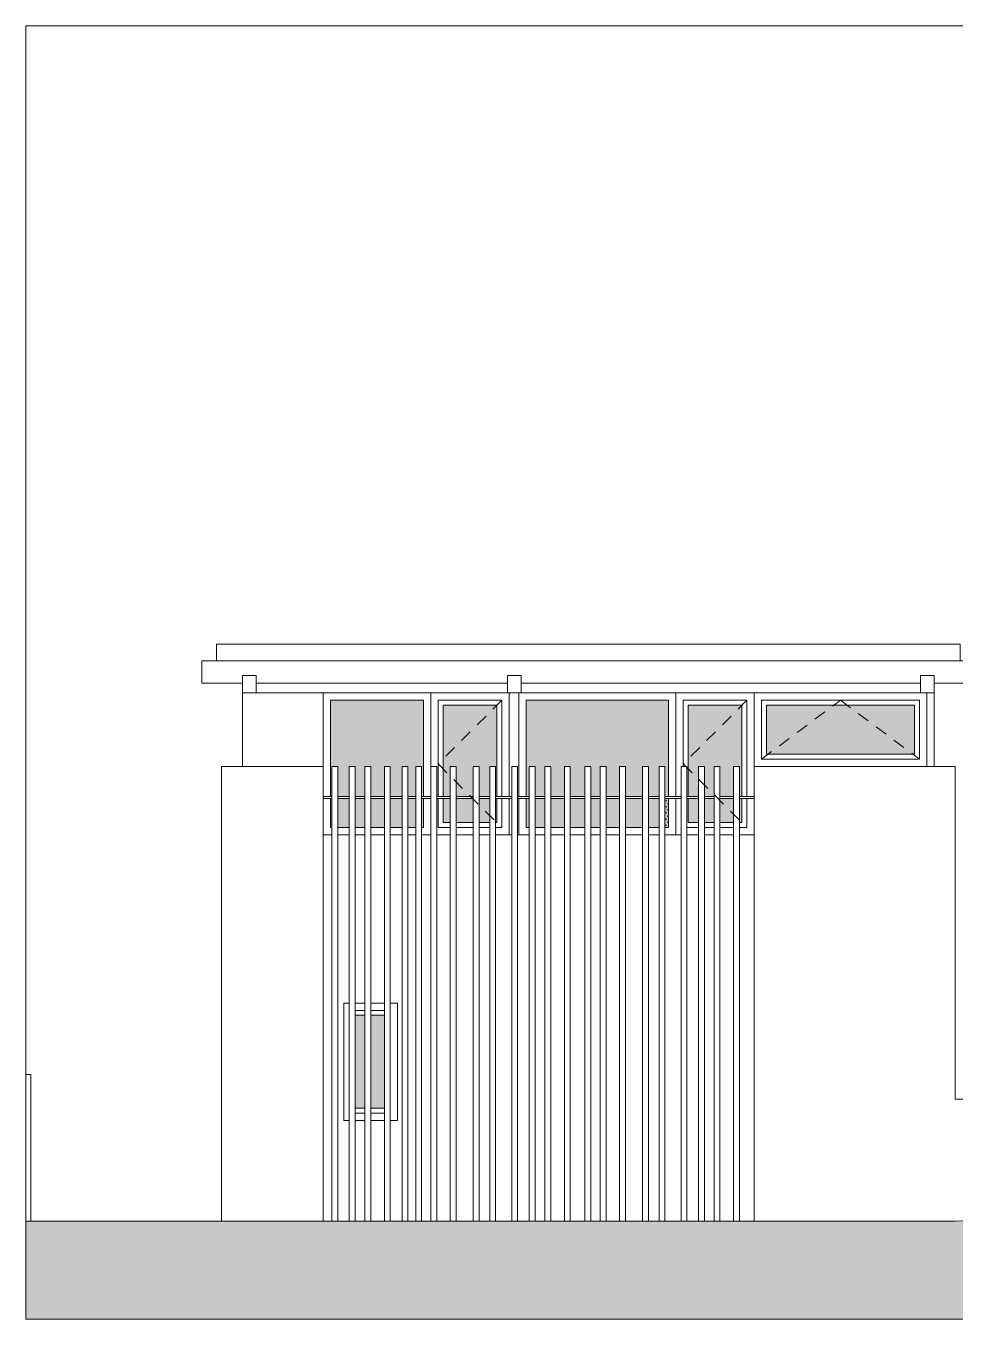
# Model space of a CAD drawing. Header units: metres. Extents: x -183 to 1639, y -350 to 198.
# Drawn here: x 513.9 to 523.4, y -184.45 to -171.23 of the extents above; entities that cross this region are included whole.
import ezdxf

# ---------------------------------------------------------------- set-up
doc = ezdxf.new("R2010")
doc.units = ezdxf.units.M
doc.header["$MEASUREMENT"] = 0
doc.header["$XCLIPFRAME"] = 2
doc.linetypes.add('DASHED', pattern=[19.05, 12.7, -6.35])
doc.layers.add('FLOATINGWINDOWS', color=2, linetype='Continuous', plot=False)
for name, color, linetype in [('okna', 4, 'Continuous'), ('panely', 4, 'Continuous'), ('pohled', 4, 'Continuous'), ('SRAFA', 251, 'Continuous'), ('SRAFY-TERÉN', 252, 'Continuous'), ('stafaz', 254, 'Continuous')]:
    doc.layers.add(name, color=color, linetype=linetype)
picture_1 = doc.add_image_def('image2.jpg', size_in_pixel=(1280, 1024))

msp = doc.modelspace()

# ---------------------------------------------------------------- hatches: boundary and pattern name
at = {"layer": 'SRAFA', "linetype": 'Continuous', "lineweight": 0}
for points in [[(517.566, -178.796), (517.626, -178.796), (517.626, -179.103), (517.746, -179.103), (517.746, -178.796), (517.806, -178.796), (517.806, -179.103), (517.886, -179.103), (517.886, -178.796), (517.946, -178.796), (517.946, -179.103), (517.965, -179.103), (517.965, -178.121), (517.015, -178.121), (517.015, -179.103), (517.028, -179.103), (517.028, -178.796), (517.088, -178.796), (517.088, -179.103), (517.207, -179.103), (517.207, -178.796), (517.267, -178.796), (517.267, -179.103), (517.366, -179.103), (517.366, -178.796), (517.426, -178.796), (517.426, -179.103), (517.566, -179.103)], [(518.715, -178.171), (518.165, -178.171), (518.165, -179.103), (518.239, -179.103), (518.239, -178.796), (518.299, -178.796), (518.299, -179.103), (518.474, -179.103), (518.474, -178.796), (518.534, -178.796), (518.534, -179.103), (518.643, -179.103), (518.643, -178.796), (518.703, -178.796), (518.703, -179.103), (518.715, -179.103)], [(519.015, -178.121), (519.015, -179.103), (519.047, -179.103), (519.047, -178.796), (519.107, -178.796), (519.107, -179.103), (519.206, -179.103), (519.206, -178.796), (519.266, -178.796), (519.266, -179.103), (519.406, -179.103), (519.406, -178.796), (519.466, -178.796), (519.466, -179.103), (519.616, -179.103), (519.616, -178.796), (519.676, -178.796), (519.676, -179.103), (519.772, -179.103), (519.772, -178.796), (519.832, -178.796), (519.832, -179.103), (519.969, -179.103), (519.969, -178.796), (519.999, -178.796), (520.029, -178.796), (520.029, -179.103), (520.204, -179.103), (520.204, -178.796), (520.264, -178.796), (520.264, -179.103), (520.373, -179.103), (520.373, -178.796), (520.433, -178.796), (520.433, -179.103), (520.471, -179.103), (520.471, -178.121)], [(521.221, -178.171), (520.671, -178.171), (520.671, -179.103), (520.777, -179.103), (520.777, -178.796), (520.837, -178.796), (520.837, -179.103), (520.936, -179.103), (520.936, -178.796), (520.996, -178.796), (520.996, -179.103), (521.136, -179.103), (521.136, -178.796), (521.196, -178.796), (521.196, -179.103), (521.221, -179.103)], [(521.471, -178.171), (522.985, -178.171), (522.985, -178.671), (521.471, -178.671)], [(517.028, -179.421), (517.028, -179.123), (517.015, -179.123), (517.015, -179.421)], [(517.207, -179.421), (517.207, -179.123), (517.088, -179.123), (517.088, -179.421)], [(517.366, -179.421), (517.366, -179.123), (517.267, -179.123), (517.267, -179.421)], [(517.566, -179.421), (517.566, -179.123), (517.426, -179.123), (517.426, -179.421)], [(517.626, -179.123), (517.626, -179.421), (517.746, -179.421), (517.746, -179.123)], [(517.806, -179.123), (517.806, -179.421), (517.886, -179.421), (517.886, -179.123)], [(517.946, -179.123), (517.946, -179.421), (517.965, -179.421), (517.965, -179.123)], [(518.239, -179.371), (518.239, -179.123), (518.165, -179.123), (518.165, -179.371)], [(518.299, -179.123), (518.299, -179.371), (518.474, -179.371), (518.474, -179.123)], [(518.534, -179.123), (518.534, -179.371), (518.643, -179.371), (518.643, -179.123)], [(518.703, -179.123), (518.703, -179.371), (518.715, -179.371), (518.715, -179.123)], [(519.406, -179.421), (519.406, -179.123), (519.266, -179.123), (519.266, -179.421)], [(519.616, -179.421), (519.616, -179.123), (519.466, -179.123), (519.466, -179.421)], [(519.772, -179.421), (519.772, -179.123), (519.676, -179.123), (519.676, -179.421)], [(519.969, -179.421), (519.969, -179.123), (519.832, -179.123), (519.832, -179.421)], [(520.204, -179.421), (520.204, -179.123), (520.029, -179.123), (520.029, -179.421)], [(520.373, -179.421), (520.373, -179.123), (520.264, -179.123), (520.264, -179.421)], [(520.433, -179.123), (520.433, -179.421), (520.471, -179.421), (520.471, -179.123)], [(520.777, -179.371), (520.777, -179.123), (520.671, -179.123), (520.671, -179.371)], [(520.936, -179.371), (520.936, -179.123), (520.837, -179.123), (520.837, -179.371)], [(521.136, -179.371), (521.136, -179.123), (520.996, -179.123), (520.996, -179.371)], [(521.221, -179.371), (521.221, -179.123), (521.196, -179.123), (521.196, -179.371)], [(517.366, -182.291), (517.366, -181.341), (517.267, -181.341), (517.267, -182.291)], [(517.566, -181.341), (517.426, -181.341), (517.426, -182.291), (517.566, -182.291)]]:
    msp.add_hatch(color=254, dxfattribs=at).paths.add_polyline_path(points)
h = msp.add_hatch(color=254, dxfattribs=at)
h.paths.add_polyline_path([(519.107, -179.123), (519.107, -179.421), (519.206, -179.421), (519.206, -179.123)])
h.paths.add_polyline_path([(519.047, -179.421), (519.047, -179.123), (519.015, -179.123), (519.015, -179.421)])
h = msp.add_hatch(dxfattribs=at)
h.set_pattern_fill('DOTS', color=4, scale=0.5, style=0)
h.set_pattern_definition([(360, (28.2745, 62.758403), (0.015625, 0.03125), [0, -0.03125])])
h.paths.add_polyline_path([(520.471, -179.421), (520.471, -179.123), (520.433, -179.123), (520.433, -179.421)])
at = {"layer": 'SRAFY-TERÉN', "linetype": 'Continuous', "lineweight": 0}
msp.add_hatch(color=256, dxfattribs=at).paths.add_polyline_path([(513.9, -183.446), (513.9, -184.446), (540.018, -184.446), (540.018, -182.64), (539.3, -182.646), (523.4, -183.446)])

# ---------------------------------------------------------------- linework, layer by layer
at = {"layer": 'FLOATINGWINDOWS', "linetype": 'Continuous', "lineweight": 0}
for points in [[(517.267, -181.341), (517.366, -181.341), (517.366, -182.291), (517.267, -182.291)], [(517.426, -181.341), (517.566, -181.341), (517.566, -182.291), (517.426, -182.291)]]:
    msp.add_lwpolyline(points, close=True, dxfattribs=at)
at = {"layer": 'FLOATINGWINDOWS', "linetype": 'Continuous', "lineweight": 0, "flags": 128}
msp.add_lwpolyline([(513.9, -183.446), (513.9, -184.446), (540.018, -184.446), (540.018, -182.64), (539.3, -182.646), (523.4, -183.446)], close=True, dxfattribs=at)
at = {"layer": 'okna', "linetype": 'Continuous', "lineweight": 0}
for p, q in [((515.85, -177.717), (515.85, -177.546)), ((516.115, -177.946), (516.115, -178.796)), ((516.94, -178.046), (516.94, -183.446)), ((518.04, -178.046), (518.04, -179.103)), ((518.94, -179.103), (518.94, -178.046)), ((520.546, -178.046), (520.546, -179.103)), ((520.546, -179.103), (520.546, -178.046)), ((515.9, -178.796), (515.9, -183.446)), ((515.9, -178.796), (516.94, -178.796)), ((517.028, -183.446), (517.028, -178.796)), ((517.088, -178.796), (517.028, -178.796)), ((517.088, -178.796), (517.088, -179.421)), ((517.207, -183.446), (517.207, -178.796)), ((517.267, -178.796), (517.207, -178.796)), ((517.267, -178.796), (517.267, -183.446)), ((517.366, -183.446), (517.366, -178.796)), ((517.426, -178.796), (517.366, -178.796)), ((517.426, -178.796), (517.426, -183.446)), ((517.566, -183.446), (517.566, -178.796)), ((517.626, -178.796), (517.566, -178.796)), ((517.626, -179.496), (517.626, -178.796)), ((517.746, -183.446), (517.746, -178.796)), ((517.806, -178.796), (517.746, -178.796)), ((517.806, -178.796), (517.806, -183.446)), ((517.886, -183.446), (517.886, -178.796)), ((517.946, -178.796), (517.886, -178.796)), ((517.946, -178.796), (517.946, -183.446)), ((518.042, -183.446), (518.042, -178.796)), ((518.102, -178.796), (518.042, -178.796)), ((518.102, -178.796), (518.102, -183.446)), ((518.239, -183.446), (518.239, -178.796)), ((518.299, -178.796), (518.239, -178.796)), ((518.299, -178.796), (518.299, -183.446)), ((518.474, -183.446), (518.474, -178.796)), ((518.534, -178.796), (518.474, -178.796)), ((518.534, -178.796), (518.534, -183.446)), ((518.643, -183.446), (518.643, -178.796)), ((518.703, -178.796), (518.643, -178.796)), ((518.703, -178.796), (518.703, -183.446)), ((518.868, -183.446), (518.868, -178.796)), ((518.928, -178.796), (518.868, -178.796)), ((518.928, -178.796), (518.928, -183.446)), ((519.047, -183.446), (519.047, -178.796)), ((519.107, -178.796), (519.047, -178.796)), ((519.107, -178.796), (519.107, -183.446)), ((519.206, -183.446), (519.206, -178.796)), ((519.266, -178.796), (519.206, -178.796)), ((519.266, -178.796), (519.266, -183.446)), ((519.406, -183.446), (519.406, -178.796)), ((519.466, -178.796), (519.406, -178.796)), ((519.466, -179.496), (519.466, -178.796)), ((519.616, -183.446), (519.616, -178.796)), ((519.676, -178.796), (519.616, -178.796)), ((519.676, -178.796), (519.676, -183.446)), ((519.772, -183.446), (519.772, -178.796)), ((519.832, -178.796), (519.772, -178.796)), ((519.832, -178.796), (519.832, -183.446)), ((519.969, -183.446), (519.969, -178.796)), ((520.029, -178.796), (519.969, -178.796)), ((520.029, -178.796), (520.029, -183.446)), ((520.204, -183.446), (520.204, -178.796)), ((520.264, -178.796), (520.204, -178.796)), ((520.264, -178.796), (520.264, -183.446)), ((520.373, -183.446), (520.373, -178.796)), ((520.433, -178.796), (520.373, -178.796)), ((520.433, -178.796), (520.433, -183.446)), ((520.598, -183.446), (520.598, -178.796)), ((520.658, -178.796), (520.598, -178.796)), ((520.658, -178.796), (520.658, -183.446)), ((520.837, -178.796), (520.777, -178.796)), ((520.777, -179.456), (520.777, -178.796)), ((520.837, -178.796), (520.837, -183.446)), ((520.936, -183.446), (520.936, -178.796)), ((520.996, -178.796), (520.936, -178.796)), ((520.996, -178.796), (520.996, -183.446)), ((521.136, -183.446), (521.136, -178.796)), ((521.196, -178.796), (521.136, -178.796)), ((521.196, -179.496), (521.196, -178.796)), ((522.95, -178.796), (521.346, -178.796)), ((523.4, -178.796), (522.95, -178.796)), ((516.94, -179.103), (517.028, -179.103)), ((517.088, -179.103), (517.207, -179.103)), ((517.267, -179.103), (517.366, -179.103)), ((517.426, -179.103), (517.566, -179.103)), ((517.626, -179.103), (517.746, -179.103)), ((517.806, -179.103), (517.886, -179.103)), ((517.946, -179.103), (518.042, -179.103)), ((518.102, -179.103), (518.239, -179.103)), ((518.703, -179.103), (518.868, -179.103)), ((518.928, -179.103), (518.947, -179.103)), ((520.433, -179.103), (520.598, -179.103)), ((521.196, -179.103), (521.346, -179.103)), ((516.94, -179.123), (517.028, -179.123)), ((518.04, -179.123), (518.04, -179.496)), ((518.102, -179.123), (518.239, -179.123)), ((518.703, -179.123), (518.868, -179.123)), ((518.928, -179.123), (518.947, -179.123)), ((518.94, -179.406), (518.94, -179.123)), ((520.433, -179.123), (520.598, -179.123)), ((520.546, -179.406), (520.546, -179.123)), ((520.546, -179.123), (520.546, -179.496)), ((521.196, -179.123), (521.346, -179.123)), ((516.94, -179.496), (517.028, -179.496)), ((517.088, -179.421), (517.088, -183.446)), ((517.088, -179.496), (517.207, -179.496)), ((517.267, -179.496), (517.366, -179.496)), ((517.426, -179.496), (517.566, -179.496)), ((517.626, -179.496), (517.626, -183.446)), ((517.626, -179.496), (517.746, -179.496)), ((517.806, -179.496), (517.886, -179.496)), ((517.946, -179.496), (518.042, -179.496)), ((518.102, -179.496), (518.239, -179.496)), ((518.299, -179.496), (518.474, -179.496)), ((518.534, -179.496), (518.643, -179.496)), ((518.703, -179.496), (518.868, -179.496)), ((518.928, -179.496), (518.947, -179.496)), ((518.94, -179.496), (518.94, -179.456)), ((518.94, -179.496), (519.047, -179.496)), ((519.047, -179.496), (518.94, -179.496)), ((519.206, -179.496), (519.107, -179.496)), ((519.107, -179.496), (519.206, -179.496)), ((519.266, -179.496), (519.406, -179.496)), ((519.466, -179.496), (519.466, -183.446)), ((519.466, -179.496), (519.616, -179.496)), ((519.676, -179.496), (519.772, -179.496)), ((519.832, -179.496), (519.969, -179.496)), ((520.029, -179.496), (520.204, -179.496)), ((520.264, -179.496), (520.373, -179.496)), ((520.433, -179.496), (520.598, -179.496)), ((520.546, -179.496), (520.546, -179.456)), ((520.658, -179.496), (520.777, -179.496)), ((520.777, -183.446), (520.777, -179.456)), ((520.837, -179.496), (520.936, -179.496)), ((520.996, -179.496), (521.136, -179.496)), ((521.196, -179.496), (521.196, -183.446)), ((521.196, -179.496), (521.346, -179.496)), ((521.346, -179.496), (521.346, -183.446)), ((517.15, -182.416), (517.15, -181.216)), ((517.207, -181.216), (517.15, -181.216)), ((517.366, -181.216), (517.267, -181.216)), ((517.566, -181.216), (517.426, -181.216)), ((517.7, -181.216), (517.636, -181.216)), ((517.7, -182.416), (517.7, -181.216)), ((513.95, -181.946), (513.95, -183.446)), ((517.15, -182.416), (517.207, -182.416)), ((517.267, -182.416), (517.366, -182.416)), ((517.426, -182.416), (517.566, -182.416)), ((517.626, -182.416), (517.7, -182.416)), ((523.4, -183.446), (513.9, -183.446))]:
    msp.add_line(p, q, dxfattribs=at)
at = {"layer": 'okna', "linetype": 'DASHED', "lineweight": 0, "ltscale": 0.01}
for p, q in [((518.765, -178.121), (518.115, -178.771)), ((521.271, -178.121), (520.621, -178.771)), ((521.421, -178.721), (522.228, -178.121)), ((522.228, -178.121), (523.035, -178.721)), ((518.115, -178.771), (518.765, -179.421)), ((520.621, -178.771), (521.271, -179.421))]:
    msp.add_line(p, q, dxfattribs=at)
at = {"layer": 'okna', "linetype": 'Continuous', "lineweight": 0}
for points in [[(517.028, -179.496), (516.94, -179.496), (516.94, -178.046), (518.94, -178.046), (518.94, -179.103)], [(518.04, -179.103), (518.04, -178.046), (518.84, -178.046), (518.84, -179.103)], [(518.94, -179.103), (518.94, -178.046), (520.546, -178.046), (520.546, -179.103)], [(520.546, -179.103), (520.546, -178.046), (521.346, -178.046), (521.346, -179.496), (521.196, -179.496)], [(517.965, -179.103), (517.965, -178.121), (517.015, -178.121), (517.015, -179.103)], [(518.115, -179.103), (518.115, -178.121), (518.765, -178.121), (518.765, -179.103)], [(518.165, -179.103), (518.165, -178.171), (518.715, -178.171), (518.715, -179.103)], [(519.015, -179.103), (519.015, -178.121), (520.471, -178.121), (520.471, -179.103)], [(520.621, -178.796), (520.621, -178.121), (521.271, -178.121), (521.271, -179.103)], [(520.671, -179.103), (520.671, -178.171), (521.221, -178.171), (521.221, -179.103)], [(517.015, -179.123), (517.015, -179.421), (517.028, -179.421)], [(517.946, -179.421), (517.965, -179.421), (517.965, -179.123)], [(518.115, -179.421), (518.115, -179.123)], [(518.765, -179.123), (518.765, -179.421)], [(518.84, -179.123), (518.84, -179.496)], [(518.94, -179.496), (518.94, -179.123)], [(518.94, -179.123), (518.94, -179.496)], [(518.94, -179.123), (518.94, -179.406)], [(520.546, -179.406), (520.546, -179.123)], [(520.546, -179.123), (520.546, -179.406)], [(521.271, -179.123), (521.271, -179.421)], [(517.088, -179.421), (517.207, -179.421)], [(517.267, -179.421), (517.366, -179.421)], [(517.366, -179.496), (517.267, -179.496)], [(517.426, -179.421), (517.566, -179.421)], [(517.566, -179.496), (517.426, -179.496)], [(517.626, -179.421), (517.746, -179.421)], [(517.746, -179.496), (517.626, -179.496)], [(517.806, -179.421), (517.886, -179.421)], [(517.886, -179.496), (517.806, -179.496)], [(518.042, -179.496), (517.946, -179.496)], [(518.239, -179.496), (518.102, -179.496)], [(518.474, -179.496), (518.299, -179.496)], [(518.474, -179.496), (518.299, -179.496)], [(518.643, -179.421), (518.534, -179.421)], [(518.643, -179.496), (518.534, -179.496)], [(518.643, -179.496), (518.534, -179.496)], [(518.765, -179.421), (518.703, -179.421)], [(518.868, -179.496), (518.703, -179.496)], [(518.868, -179.496), (518.703, -179.496)], [(518.94, -179.456), (518.94, -179.496), (518.928, -179.496)], [(518.94, -179.456), (518.94, -179.496), (518.928, -179.496)], [(518.947, -179.496), (518.94, -179.496), (518.94, -179.456)], [(519.616, -179.496), (519.466, -179.496)], [(519.772, -179.496), (519.676, -179.496)], [(519.969, -179.496), (519.832, -179.496)], [(520.204, -179.496), (520.029, -179.496)], [(520.373, -179.496), (520.264, -179.496)], [(520.546, -179.456), (520.546, -179.496), (520.433, -179.496)], [(520.598, -179.496), (520.546, -179.496), (520.546, -179.456)], [(520.777, -179.496), (520.658, -179.496)], [(520.936, -179.496), (520.837, -179.496)], [(521.136, -179.496), (520.996, -179.496)], [(521.271, -179.421), (521.196, -179.421)], [(517.207, -182.416), (517.15, -182.416), (517.15, -181.216), (517.207, -181.216)], [(517.267, -181.216), (517.366, -181.216)], [(517.426, -181.216), (517.566, -181.216)], [(517.626, -181.216), (517.7, -181.216), (517.7, -182.416), (517.626, -182.416)], [(517.267, -181.291), (517.366, -181.291)], [(517.267, -181.341), (517.366, -181.341)], [(517.426, -181.291), (517.566, -181.291)], [(517.426, -181.341), (517.566, -181.341)], [(517.366, -182.291), (517.267, -182.291)], [(517.366, -182.341), (517.267, -182.341)], [(517.366, -182.416), (517.267, -182.416)], [(517.566, -182.291), (517.426, -182.291)], [(517.566, -182.341), (517.426, -182.341)], [(517.566, -182.416), (517.426, -182.416)]]:
    msp.add_lwpolyline(points, dxfattribs=at)
at = {"layer": 'panely', "linetype": 'Continuous', "lineweight": 0}
for p, q in [((513.9, -183.446), (513.9, -181.946)), ((513.9, -181.946), (513.95, -181.946))]:
    msp.add_line(p, q, dxfattribs=at)
at = {"layer": 'pohled', "lineweight": 0}
for p, q in [((515.85, -177.546), (523.45, -177.546)), ((515.7, -177.717), (523.6, -177.717)), ((515.7, -177.946), (515.7, -177.717)), ((515.7, -177.946), (516.115, -177.946)), ((516.255, -177.946), (518.823, -177.946)), ((516.255, -178.046), (516.94, -178.046)), ((516.94, -178.796), (516.94, -178.046)), ((518.963, -177.946), (523.045, -177.946)), ((523.11, -178.046), (521.346, -178.046)), ((523.11, -178.796), (523.11, -178.046)), ((523.185, -178.796), (523.185, -177.946)), ((523.185, -178.021), (523.185, -177.946)), ((523.185, -177.946), (523.6, -177.946))]:
    msp.add_line(p, q, dxfattribs=at)
for points in [[(516.115, -177.866), (516.255, -177.866), (516.255, -178.046), (516.115, -178.046)], [(518.823, -177.866), (518.963, -177.866), (518.963, -178.046), (518.823, -178.046)], [(523.045, -177.866), (523.185, -177.866), (523.185, -178.046), (523.045, -178.046)], [(521.421, -178.121), (523.035, -178.121), (523.035, -178.721), (521.421, -178.721)], [(521.471, -178.171), (522.985, -178.171), (522.985, -178.671), (521.471, -178.671)]]:
    msp.add_lwpolyline(points, close=True, dxfattribs=at)
at = {"layer": 'SRAFA', "color": 4, "linetype": 'Continuous', "lineweight": 0}
for p, q in [((518.299, -179.103), (518.474, -179.103)), ((518.534, -179.103), (518.643, -179.103)), ((519.047, -179.103), (518.94, -179.103)), ((519.007, -179.103), (519.047, -179.103)), ((519.206, -179.103), (519.106, -179.103)), ((519.106, -179.103), (519.206, -179.103)), ((519.406, -179.103), (519.266, -179.103)), ((519.466, -179.103), (519.616, -179.103)), ((519.676, -179.103), (519.772, -179.103)), ((519.832, -179.103), (519.969, -179.103)), ((520.029, -179.103), (520.204, -179.103)), ((520.264, -179.103), (520.373, -179.103)), ((520.658, -179.103), (520.777, -179.103)), ((520.837, -179.103), (520.936, -179.103)), ((520.996, -179.103), (521.136, -179.103)), ((517.088, -179.123), (517.207, -179.123)), ((517.267, -179.123), (517.366, -179.123)), ((517.426, -179.123), (517.566, -179.123)), ((517.626, -179.123), (517.746, -179.123)), ((517.806, -179.123), (517.886, -179.123)), ((517.946, -179.123), (518.042, -179.123)), ((518.299, -179.123), (518.474, -179.123)), ((518.534, -179.123), (518.643, -179.123)), ((518.94, -179.123), (519.047, -179.123)), ((519.047, -179.123), (518.94, -179.123)), ((519.206, -179.123), (519.106, -179.123)), ((519.106, -179.123), (519.206, -179.123)), ((519.406, -179.123), (519.266, -179.123)), ((519.466, -179.123), (519.616, -179.123)), ((519.676, -179.123), (519.772, -179.123)), ((519.832, -179.123), (519.969, -179.123)), ((520.029, -179.123), (520.204, -179.123)), ((520.264, -179.123), (520.373, -179.123)), ((520.658, -179.123), (520.777, -179.123)), ((520.837, -179.123), (520.936, -179.123)), ((520.996, -179.123), (521.136, -179.123)), ((520.433, -179.421), (520.471, -179.421))]:
    msp.add_line(p, q, dxfattribs=at)
for points in [[(518.165, -179.371), (518.165, -179.123)], [(518.715, -179.123), (518.715, -179.371)], [(519.015, -179.421), (519.015, -179.123)], [(520.471, -179.123), (520.471, -179.421)], [(520.671, -179.371), (520.671, -179.123)], [(521.221, -179.123), (521.221, -179.371)], [(518.239, -179.371), (518.165, -179.371), (518.165, -179.371)], [(518.474, -179.371), (518.299, -179.371)], [(518.643, -179.371), (518.534, -179.371)], [(518.715, -179.371), (518.703, -179.371)], [(520.777, -179.371), (520.671, -179.371), (520.671, -179.371)], [(520.936, -179.371), (520.837, -179.371)], [(521.136, -179.371), (520.996, -179.371)], [(521.221, -179.371), (521.196, -179.371)], [(518.239, -179.421), (518.115, -179.421)], [(518.474, -179.421), (518.299, -179.421)], [(519.047, -179.421), (519.015, -179.421)], [(519.206, -179.421), (519.107, -179.421)], [(519.406, -179.421), (519.266, -179.421)], [(519.616, -179.421), (519.466, -179.421)], [(519.772, -179.421), (519.676, -179.421)], [(519.969, -179.421), (519.832, -179.421)], [(520.204, -179.421), (520.029, -179.421)], [(520.373, -179.421), (520.264, -179.421)], [(520.777, -179.421), (520.658, -179.421)], [(520.936, -179.421), (520.837, -179.421)], [(521.136, -179.421), (520.996, -179.421)]]:
    msp.add_lwpolyline(points, dxfattribs=at)

# ---------------------------------------------------------------- pictures from other files: only their frames are drawn
at = {"layer": 'stafaz', "linetype": 'Continuous', "lineweight": 0}
image = msp.add_image(picture_1, insert=(496.289, -192.803), size_in_units=(74.344, 59.475), dxfattribs=at)
image.set_boundary_path([(303.585, 862.4), (303.585, 836.575), (302.724, 836.575), (302.724, 652.023), (752.39, 652.023), (752.39, 848.51), (740.04, 848.627), (705.607, 840.88), (466.288, 840.88), (466.288, 782.34), (462.586, 782.34), (462.586, 767.706), (469.73, 767.706), (469.73, 763.753), (467.15, 763.753), (467.15, 760.82), (336.298, 760.82), (336.298, 763.753), (333.715, 763.753), (333.715, 767.706), (340.86, 767.706), (340.86, 782.34), (337.16, 782.34), (337.16, 862.4), (303.585, 862.4)])

doc.saveas('drawing.dxf')
